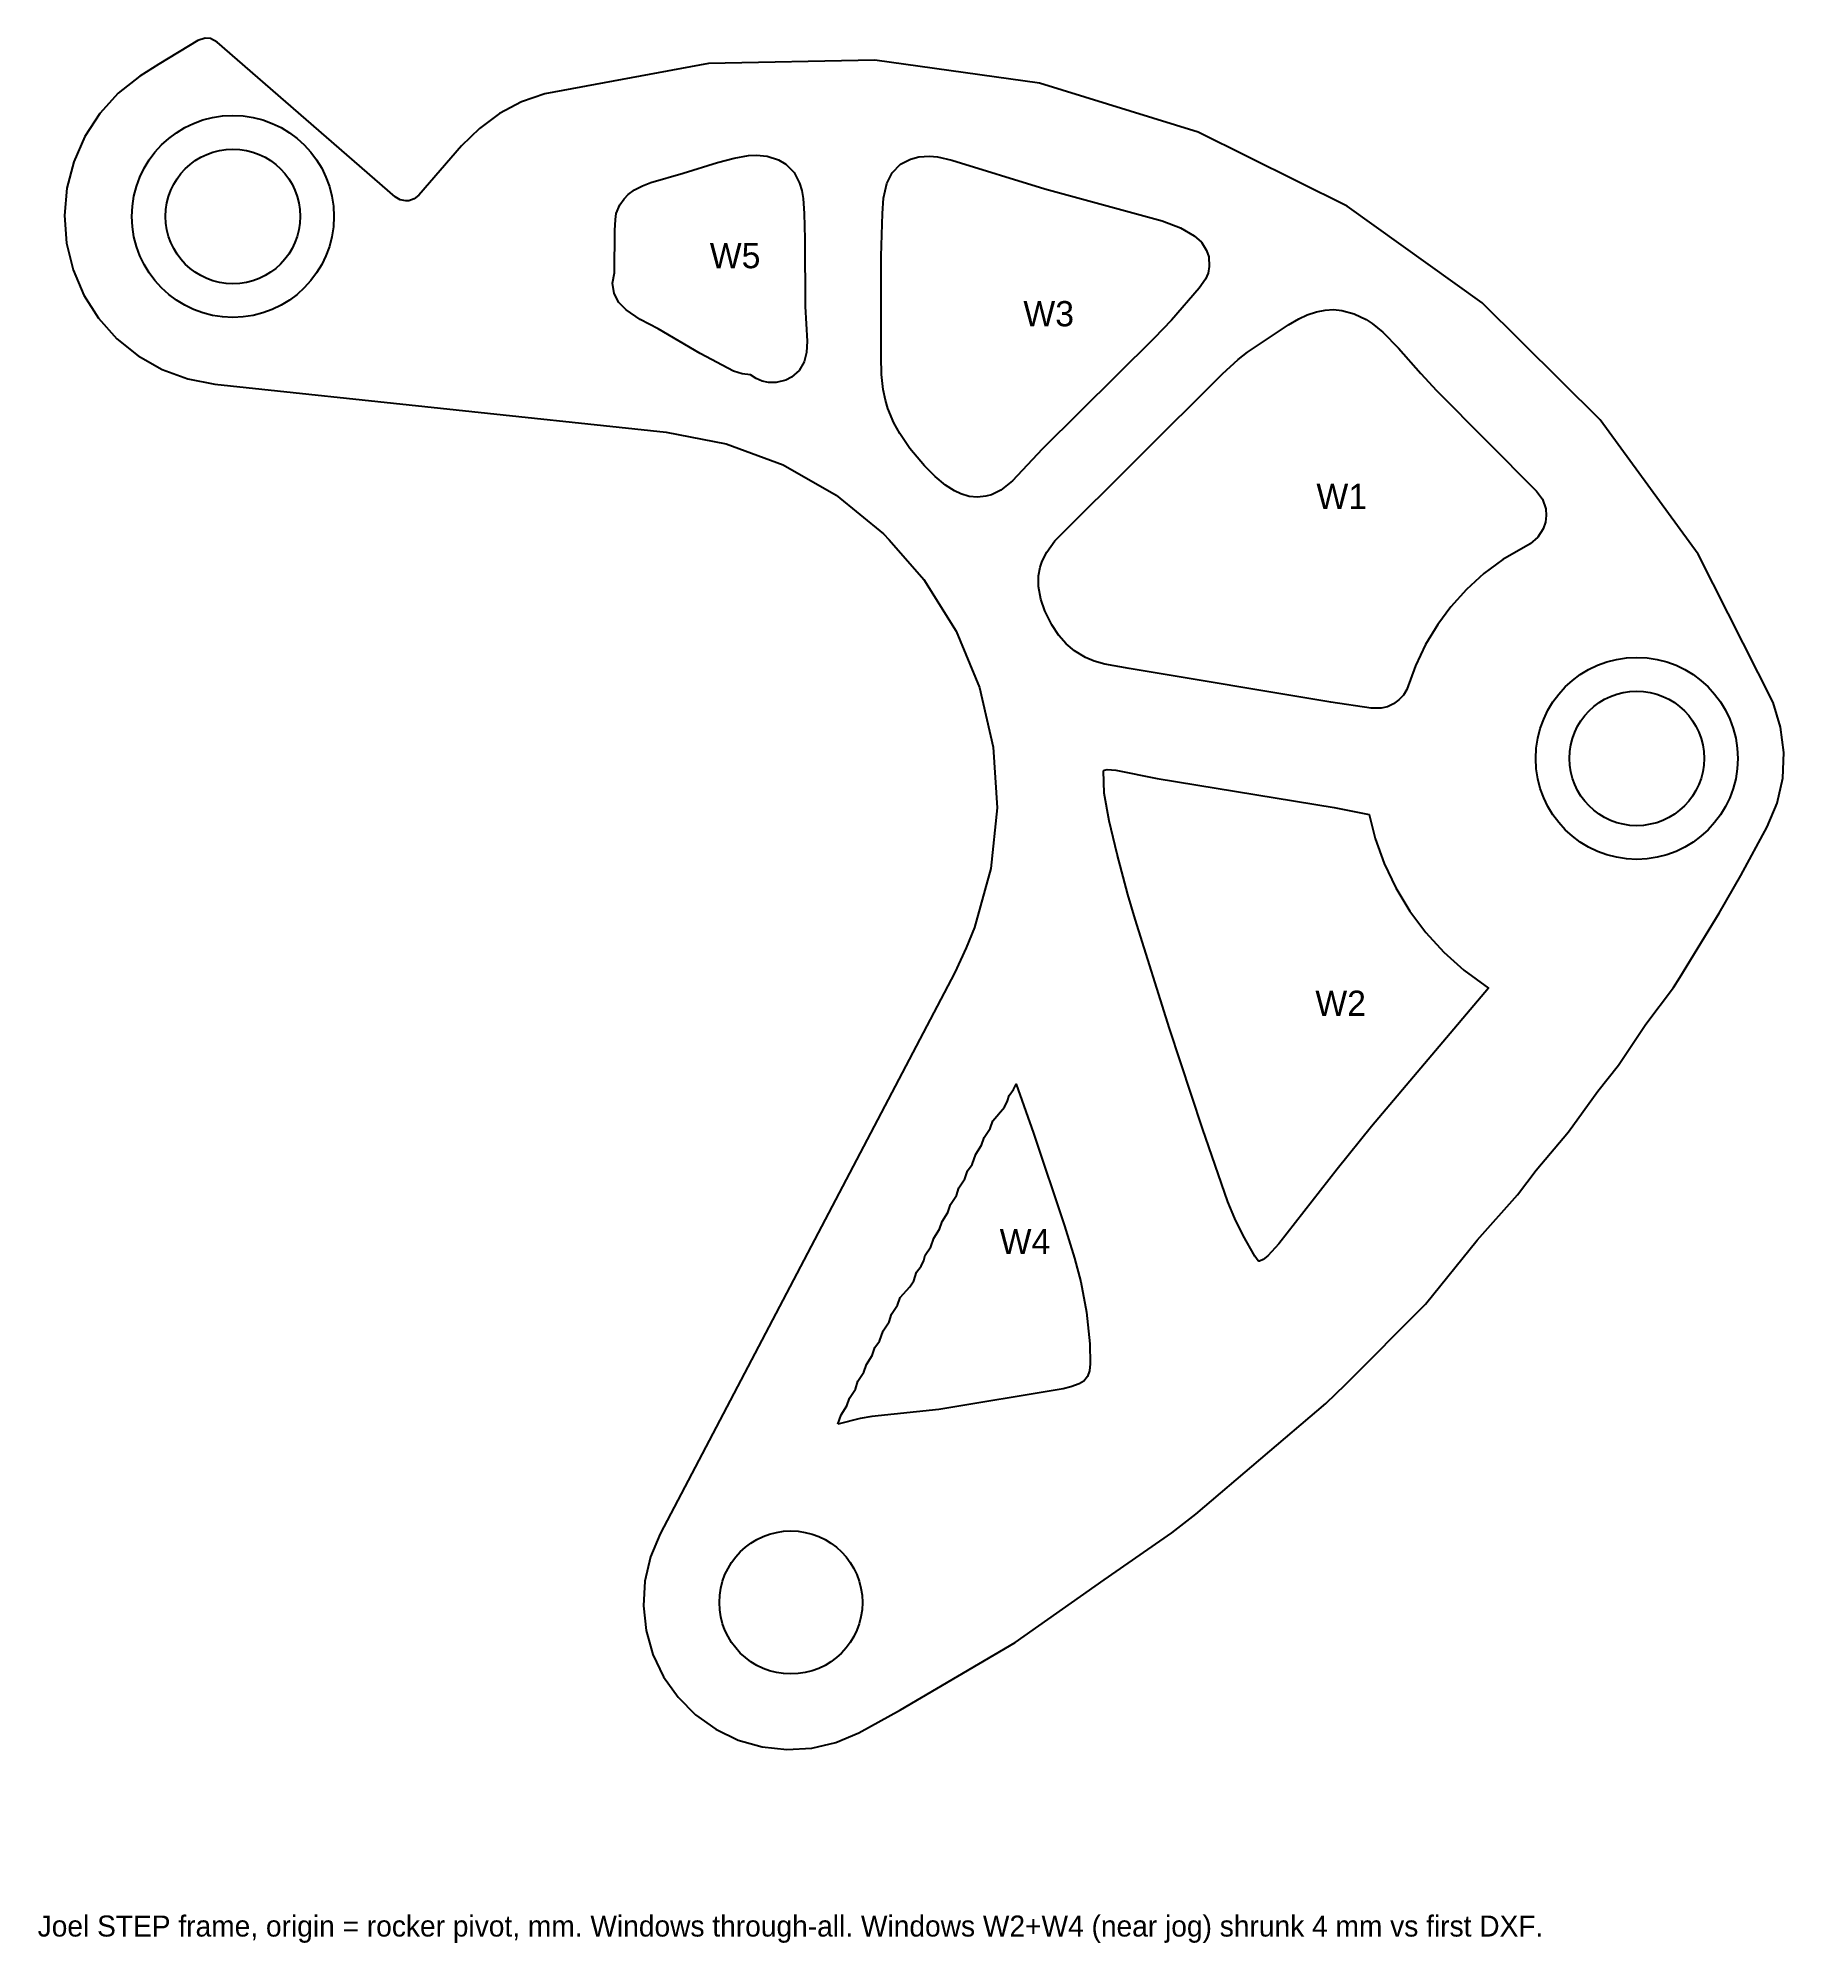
# Model space of a CAD drawing. Header units: millimetres. Extents: x -190 to 17, y -141 to 86.
import ezdxf

# ---------------------------------------------------------------- set-up
doc = ezdxf.new("R2010")
doc.units = ezdxf.units.MM
for name, color, linetype in [('HOLES', 3, 'Continuous'), ('NOTES', 2, 'Continuous'), ('OUTLINE', 7, 'Continuous'), ('WINDOWS', 1, 'Continuous')]:
    doc.layers.add(name, color=color, linetype=linetype)

msp = doc.modelspace()

# ---------------------------------------------------------------- linework, layer by layer
at = {"layer": 'HOLES'}
for centre, radius in [((-166.8, 64.4), 12), ((-166.8, 64.4), 8), ((0, 0), 12), ((0, 0), 8), ((-100.5, -100.3), 8.5)]:
    msp.add_circle(centre, radius, dxfattribs=at)
at = {"layer": 'OUTLINE'}
msp.add_lwpolyline([(-4.33, 40.22), (-18.35, 54.13), (-34.41, 65.63), (-52.11, 74.4), (-70.98, 80.23), (-90.54, 82.97), (-110.29, 82.55), (-129.72, 78.97), (-132.51, 78), (-135.13, 76.62), (-137.52, 74.86), (-139.62, 72.78), (-144.71, 66.93), (-145.25, 66.49), (-145.91, 66.27), (-146.25, 66.24), (-146.94, 66.37), (-147.53, 66.73), (-168.66, 85.1), (-169.48, 85.53), (-170.1, 85.59), (-170.98, 85.32), (-175.59, 82.51), (-177.85, 81.05), (-180.42, 79.03), (-182.62, 76.62), (-184.4, 73.89), (-185.72, 70.9), (-186.53, 67.74), (-186.81, 64.49), (-186.56, 61.23), (-185.79, 58.06), (-184.51, 55.06), (-182.76, 52.3), (-180.59, 49.87), (-178.05, 47.82), (-175.21, 46.21), (-172.14, 45.09), (-168.94, 44.48), (-115.32, 38.75), (-108.2, 37.39), (-101.41, 34.88), (-95.11, 31.28), (-89.49, 26.7), (-88.84, 25.98), (-84.7, 21.27), (-80.87, 15.11), (-78.1, 8.42), (-76.46, 1.35), (-76.01, -5.88), (-76.75, -13.09), (-78.67, -20.08), (-79.66, -22.52), (-81.03, -25.43), (-116.03, -92.16), (-117.17, -94.89), (-117.84, -97.76), (-118.02, -100.71), (-117.7, -103.65), (-116.89, -106.49), (-115.62, -109.15), (-113.91, -111.57), (-111.82, -113.66), (-109.41, -115.37), (-106.75, -116.65), (-103.91, -117.46), (-100.98, -117.79), (-98.03, -117.61), (-95.15, -116.94), (-92.42, -115.8), (-87.46, -113.05), (-73.84, -105.07), (-63.28, -97.6), (-55.23, -92.02), (-52.4, -89.8), (-36.95, -76.64), (-34.6, -74.42), (-25.08, -64.84), (-18.94, -57.26), (-14.17, -51.88), (-11.93, -48.94), (-8.12, -44.39), (-4.63, -39.56), (-2.17, -36.47), (1.1, -31.6), (4.35, -27.24), (5.14, -26.04), (9.79, -18.41), (12.36, -13.91), (15.49, -8.14), (16.67, -5.33), (17.34, -2.36), (17.49, 0.69), (17.1, 3.71), (16.2, 6.62), (7.29, 24.25), (-4.33, 40.22)], close=True, dxfattribs=at)
at = {"layer": 'WINDOWS'}
for points in [[(-121.48, 57.71), (-121.42, 62.73), (-121.36, 64.02), (-121.25, 64.75), (-120.84, 65.76), (-120.33, 66.49), (-119.83, 66.99), (-119.07, 67.56), (-118.13, 68.05), (-117.16, 68.42), (-113.32, 69.52), (-109.23, 70.82), (-107.24, 71.34), (-105.52, 71.64), (-104.6, 71.69), (-103.31, 71.57), (-101.99, 71.13), (-101.12, 70.62), (-100.13, 69.61), (-99.49, 68.36), (-99.22, 67.47), (-99.06, 66.54), (-98.92, 64.76), (-98.84, 61.73), (-98.8, 53.71), (-98.58, 49.59), (-98.63, 48.24), (-98.92, 47.1), (-99.53, 46.09), (-100.41, 45.31), (-101.11, 44.94), (-102.25, 44.67), (-103.18, 44.68), (-103.93, 44.83), (-104.64, 45.12), (-105.32, 45.57), (-106.3, 45.68), (-107.31, 46.01), (-111.29, 48.1), (-116.26, 51.05), (-118.41, 52.15), (-120.09, 53.28), (-120.94, 54.16), (-121.49, 55.25), (-121.68, 56.45), (-121.48, 57.71)], [(-89.72, 45.63), (-89.79, 47.73), (-89.79, 59.68), (-89.61, 64.73), (-89.48, 66.56), (-89.1, 68.33), (-88.48, 69.58), (-87.48, 70.59), (-86.3, 71.22), (-85.31, 71.48), (-84.02, 71.54), (-83.1, 71.46), (-81.38, 71.1), (-70.31, 67.68), (-56.39, 63.88), (-54.2, 63.04), (-52.58, 62.11), (-51.71, 61.34), (-51.1, 60.34), (-50.86, 59.6), (-50.79, 58.43), (-50.93, 57.66), (-51.22, 56.94), (-51.98, 55.86), (-55.28, 52.07), (-57.32, 49.93), (-70.66, 36.73), (-74.19, 32.97), (-75.55, 31.88), (-76.66, 31.33), (-77.32, 31.14), (-78.31, 31.03), (-79.31, 31.13), (-80.31, 31.43), (-81.08, 31.79), (-82.15, 32.48), (-83.37, 33.51), (-84.61, 34.75), (-86.35, 36.83), (-87.57, 38.61), (-88.29, 39.89), (-88.98, 41.56), (-89.27, 42.56), (-89.53, 43.84), (-89.72, 45.63)], [(-71.07, 20.43), (-71.07, 21.71), (-70.89, 22.71), (-70.65, 23.42), (-70.11, 24.51), (-69.13, 25.85), (-49.22, 45.69), (-47.36, 47.38), (-46.25, 48.26), (-41.38, 51.5), (-40.16, 52.21), (-39.14, 52.7), (-38.06, 53.07), (-37.03, 53.27), (-36.03, 53.32), (-35.03, 53.23), (-33.57, 52.84), (-32.15, 52.13), (-31.42, 51.66), (-30.16, 50.64), (-28.3, 48.76), (-25.67, 45.73), (-23.81, 43.73), (-11.91, 31.76), (-11.2, 30.79), (-10.81, 29.65), (-10.75, 28.85), (-10.85, 28.05), (-11.1, 27.29), (-11.76, 26.28), (-12.68, 25.51), (-15.91, 23.64), (-18.15, 21.96), (-20.22, 20.08), (-22.09, 18), (-23.64, 15.91), (-25.08, 13.52), (-26.29, 11), (-27.32, 8.2), (-27.73, 7.53), (-28.26, 6.94), (-28.9, 6.47), (-29.61, 6.14), (-30.38, 5.96), (-31.57, 5.97), (-36.33, 6.68), (-60.32, 10.68), (-63.19, 11.21), (-64.46, 11.57), (-65.5, 12), (-66.82, 12.78), (-67.8, 13.61), (-68.67, 14.6), (-69.5, 15.85), (-70.32, 17.55), (-70.79, 18.9), (-71.07, 20.43)], [(-63.34, -1.5), (-63.23, -1.4), (-62.94, -1.34), (-61.88, -1.42), (-56.97, -2.39), (-35.95, -5.82), (-31.81, -6.65), (-31.07, -9.51), (-29.99, -12.51), (-28.62, -15.39), (-26.96, -18.14), (-25.06, -20.68), (-22.92, -23.04), (-20.55, -25.17), (-17.6, -27.31), (-31.5, -43.76), (-35.59, -48.8), (-42.51, -57.67), (-43.85, -59.11), (-44.4, -59.54), (-44.81, -59.73), (-44.91, -59.76), (-44.99, -59.69), (-45.38, -59.16), (-46.78, -56.68), (-47.75, -54.69), (-48.57, -52.69), (-51.59, -44), (-55.5, -32.1), (-59.6, -19.1), (-60.46, -16.19), (-61.73, -11.37), (-62.67, -7.43), (-63.29, -4.13), (-63.34, -1.5)], [(-94.91, -79.13), (-94.53, -78.02), (-93.84, -76.95), (-93.53, -76.02), (-92.84, -74.95), (-92.53, -74.02), (-91.84, -72.95), (-91.53, -72.02), (-90.84, -70.95), (-90.53, -70.02), (-89.98, -69.24), (-89.53, -68.03), (-88.84, -66.97), (-88.53, -66.04), (-87.83, -64.99), (-87.52, -64.06), (-86.38, -62.79), (-85.91, -62.07), (-85.56, -61.04), (-85.04, -60.32), (-84.72, -59.66), (-84.54, -59.03), (-83.88, -58.04), (-83.53, -57.02), (-82.84, -55.95), (-82.53, -55.02), (-81.84, -53.95), (-81.53, -53.02), (-80.84, -51.95), (-80.53, -51.02), (-79.84, -49.95), (-79.53, -49.02), (-78.98, -48.24), (-78.53, -47.03), (-77.84, -45.97), (-77.53, -45.04), (-76.83, -43.99), (-76.52, -43.06), (-75.12, -41.43), (-74.75, -40.69), (-74.56, -40.04), (-74.06, -39.36), (-73.73, -38.71), (-71.67, -44.55), (-68.01, -55.54), (-66.81, -59.38), (-66.04, -62.2), (-65.37, -65.8), (-65, -69.57), (-64.94, -71.95), (-65.04, -72.77), (-65.26, -73.46), (-65.71, -73.99), (-66.26, -74.33), (-67.25, -74.69), (-68.16, -74.9), (-82.93, -77.36), (-90.89, -78.2), (-92.26, -78.46), (-94.91, -79.13)]]:
    msp.add_lwpolyline(points, close=True, dxfattribs=at)

# ---------------------------------------------------------------- texts
at = {"layer": 'NOTES'}
for s, height, p in [('W5', 3, (-110.14, 58.24)), ('W3', 3, (-72.88, 51.34)), ('W1', 3, (-38.06, 29.63)), ('W2', 3, (-38.19, -30.6)), ('W4', 3, (-75.7, -58.91)), ('Joel STEP frame, origin = rocker pivot, mm. Windows through-all. Windows W2+W4 (near jog) shrunk 4 mm vs first DXF.', 2.5, (-190, -140))]:
    msp.add_text(s, height=height, dxfattribs=at).set_placement(p)

doc.saveas('drawing.dxf')
